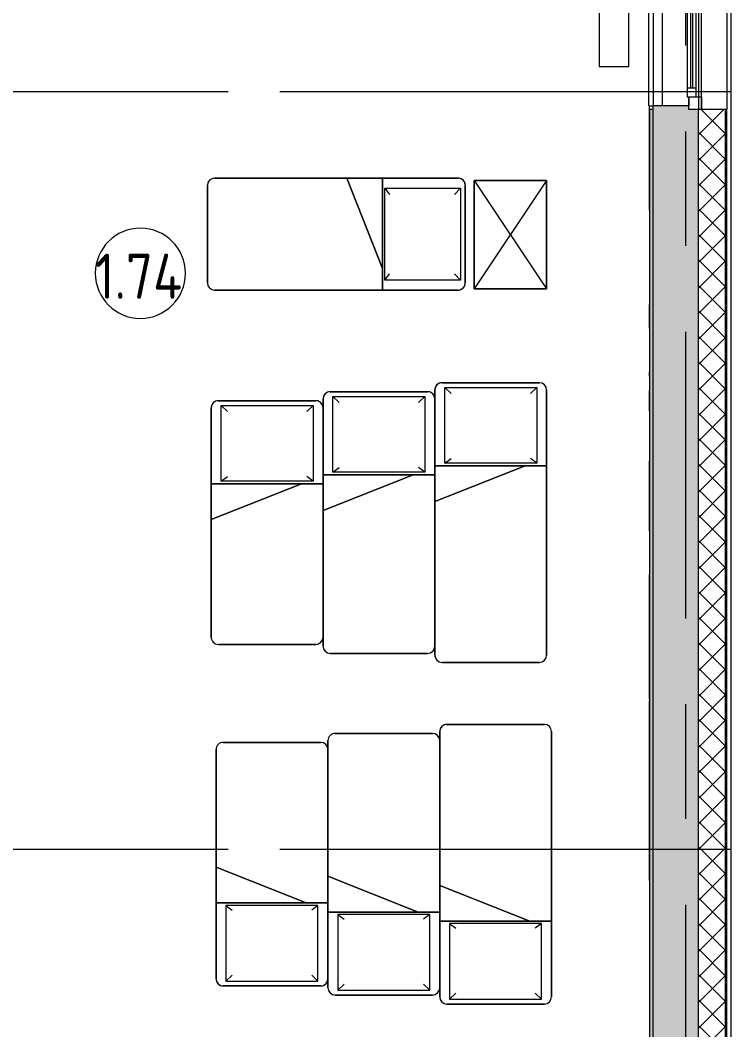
# Model space of a CAD drawing. Header units: millimetres. Extents: x 1322 to 199238, y -8553 to 29000.
# Drawn here: x 45789 to 49729, y 2600 to 8195 of the extents above; entities that cross this region are included whole.
import ezdxf

# ---------------------------------------------------------------- set-up
doc = ezdxf.new("R2010")
doc.units = ezdxf.units.MM
doc.linetypes.add('Осевая', pattern=[3175, 635, -476.25, 1587.5, -476.25])
for name, color, linetype, lineweight in [('A-AREA-IDEN', 7, 'Continuous', 9), ('A-GLAZ', 7, 'Continuous', 9), ('A-GLAZ-1', 7, 'Continuous', 13), ('A-WALL', 7, 'Continuous', 9), ('I-WALL', 7, 'Continuous', 9), ('M-EQPM', 7, 'Continuous', 9), ('Оси', 7, 'Continuous', 9), ('Оси-2', 7, 'Осевая', 9)]:
    doc.layers.add(name, color=color, linetype=linetype, lineweight=lineweight)
for name, color, linetype, lineweight, true_color in [('A-WALL-1', 7, 'Continuous', 9, 0x3c3c3c), ('A-WALL-FNSH-1', 7, 'Continuous', 9, 0x3c3c3c), ('I-FURN-1', 7, 'Continuous', 9, 0xf0f0f0), ('M-EQPM-3', 7, 'Continuous', 9, 0xd4d4d4)]:
    doc.layers.add(name, color=color, linetype=linetype, lineweight=lineweight, true_color=true_color)
doc.styles.add('GOST Common_4', font='GOST_Common.ttf', dxfattribs={"width": 0.9, "height": 250})

# ---------------------------------------------------------------- blocks, each defined once
blk = doc.blocks.new('120_Окно_СКБ_1Ст - 120_Окно_СКБ_1Ст 1200х2500_h_ с форточкой 3-24161067-План размещения напольных электротехнических лючков и розеток 1 этажа в осях 23_1-33')
at = {"layer": 'A-GLAZ'}
for p, q in [((600, -57), (-600, -57)), ((-480, -107), (480, -107)), ((-580, -127), (-530, -127)), ((480, -117), (-480, -117)), ((530, -127), (580, -127))]:
    blk.add_line(p, q, dxfattribs=at)
at = {"layer": 'A-GLAZ-1'}
for p, q in [((-600, -127), (-600, -57)), ((-600, -57), (-530, -57)), ((-530, -57), (-530, -127)), ((530, -87), (-530, -87)), ((-530, -87), (-530, -137)), ((-480, -137), (-480, -87)), ((480, -137), (480, -87)), ((530, -127), (530, -57)), ((530, -57), (600, -57)), ((530, -137), (530, -87)), ((600, -57), (600, -127)), ((-530, -127), (-600, -127)), ((-530, -137), (530, -137)), ((600, -127), (530, -127))]:
    blk.add_line(p, q, dxfattribs=at)
blk = doc.blocks.new('Bed - Small Sizes - 1_119-25446255-План размещения напольных электротехнических лючков и розеток 1 этажа в осях 23_1-33')
at = {"layer": 'I-FURN-1'}
for p, q in [((247.3, 1430), (-292.7, 1430)), ((-292.7, 1430), (247.3, 1430)), ((-332.7, 1390), (-332.7, 460)), ((-332.7, 460), (-332.7, 1390)), ((287.3, 657.7), (287.3, 1390)), ((287.3, 1390), (287.3, 657.7)), ((287.3, 657.7), (-212.7, 460)), ((-212.7, 460), (287.3, 657.7)), ((-212.7, 460), (287.3, 657.7)), ((287.3, 460), (287.3, 657.7)), ((287.3, 657.7), (287.3, 460)), ((287.3, 40), (287.3, 657.7)), ((287.3, 657.7), (287.3, 40)), ((-212.7, 460), (-332.7, 460)), ((-332.7, 460), (-332.7, 40)), ((-332.7, 40), (-332.7, 460)), ((-332.7, 460), (-212.7, 460)), ((-332.7, 460), (-332.7, 40)), ((-332.7, 40), (-332.7, 460)), ((-332.7, 460), (-212.7, 460)), ((287.3, 460), (-212.7, 460)), ((-212.7, 460), (287.3, 460)), ((-212.7, 460), (287.3, 460)), ((287.3, 460), (-212.7, 460)), ((-212.7, 460), (287.3, 460)), ((287.3, 40), (287.3, 460)), ((287.3, 460), (287.3, 40)), ((-277.5, 446.2), (-242.7, 420)), ((-277.5, 26.2), (-277.5, 446.2)), ((-277.5, 446.2), (232.5, 446.2)), ((-277.5, 446.2), (232.5, 446.2)), ((-277.5, 26.2), (-277.5, 446.2)), ((232.5, 446.2), (197.3, 420)), ((232.5, 446.2), (232.5, 26.2)), ((232.5, 446.2), (232.5, 26.2)), ((-277.5, 26.2), (-242.7, 60)), ((232.5, 26.2), (197.3, 60)), ((-292.7, 0), (247.3, 0)), ((247.3, 0), (-292.7, 0)), ((232.5, 26.2), (-277.5, 26.2)), ((232.5, 26.2), (-277.5, 26.2)), ((-292.7, 0), (247.3, 0)), ((247.3, 0), (-292.7, 0))]:
    blk.add_line(p, q, dxfattribs=at)
for centre, start, end in [((-292.7, 1390), 90, 180), ((-292.7, 1390), 90, 180), ((247.3, 1390), 360, 90), ((247.3, 1390), 0, 90), ((-292.7, 40), 180, 270), ((-292.7, 40), 180, 270), ((-292.7, 40), 180, 270), ((-292.7, 40), 180, 195), ((-292.7, 40), 195, 225), ((-292.7, 40), 225, 270), ((247.3, 40), 270, 360), ((247.3, 40), 270, 0), ((247.3, 40), 270, 360), ((247.3, 40), 270, 285), ((247.3, 40), 285, 300), ((247.3, 40), 300, 345), ((247.3, 40), 345, 360)]:
    blk.add_arc(centre, 40, start, end, dxfattribs=at)
blk = doc.blocks.new('Bed - Small Sizes - 1_118-25585773-План размещения напольных электротехнических лючков и розеток 1 этажа в осях 23_1-33')
at = {"layer": 'I-FURN-1'}
for p, q in [((247.3, 0), (-292.7, 0)), ((-292.7, 0), (247.3, 0)), ((247.3, 0), (-292.7, 0)), ((-292.7, 0), (247.3, 0)), ((-332.7, -40), (-332.7, -460)), ((-332.7, -460), (-332.7, -40)), ((-332.7, -40), (-332.7, -460)), ((-332.7, -460), (-332.7, -40)), ((-277.5, -26.2), (-242.7, -60)), ((232.5, -26.2), (-277.5, -26.2)), ((-277.5, -26.2), (-277.5, -446.2)), ((232.5, -26.2), (-277.5, -26.2)), ((-277.5, -26.2), (-277.5, -446.2)), ((232.5, -26.2), (197.3, -60)), ((232.5, -446.2), (232.5, -26.2)), ((232.5, -446.2), (232.5, -26.2)), ((287.3, -460), (287.3, -40)), ((287.3, -40), (287.3, -90)), ((287.3, -90), (287.3, -40)), ((287.3, -40), (287.3, -90)), ((287.3, -90), (287.3, -460)), ((287.3, -510), (287.3, -90)), ((287.3, -90), (287.3, -510)), ((-277.5, -446.2), (-242.7, -420)), ((-277.5, -446.2), (232.5, -446.2)), ((-277.5, -446.2), (232.5, -446.2)), ((232.5, -446.2), (197.3, -420)), ((-332.7, -460), (-212.7, -460)), ((-212.7, -460), (-332.7, -460)), ((-332.7, -460), (-332.7, -1510)), ((-332.7, -1510), (-332.7, -460)), ((-332.7, -460), (-212.7, -460)), ((-212.7, -460), (287.3, -460)), ((287.3, -460), (-212.7, -460)), ((287.3, -460), (-212.7, -460)), ((-212.7, -460), (287.3, -657.7)), ((287.3, -657.7), (-212.7, -460)), ((-212.7, -460), (287.3, -460)), ((-212.7, -460), (287.3, -657.7)), ((-212.7, -460), (287.3, -460)), ((287.3, -657.7), (287.3, -460)), ((287.3, -460), (287.3, -510)), ((287.3, -510), (287.3, -657.7)), ((287.3, -657.7), (287.3, -510)), ((287.3, -510), (287.3, -657.7)), ((287.3, -1510), (287.3, -657.7)), ((287.3, -657.7), (287.3, -1460)), ((287.3, -1460), (287.3, -1510)), ((-292.7, -1550), (247.3, -1550)), ((247.3, -1550), (-292.7, -1550))]:
    blk.add_line(p, q, dxfattribs=at)
for centre, start, end in [((-292.7, -40), 90, 180), ((-292.7, -40), 90, 180), ((247.3, -40), 360, 90), ((247.3, -40), 0, 90), ((-292.7, -40), 90, 180), ((-292.7, -40), 90, 180), ((247.3, -40), 0, 90), ((247.3, -40), 0, 90), ((-292.7, -1510), 180, 270), ((-292.7, -1510), 180, 270), ((247.3, -1510), 270, 360), ((247.3, -1510), 270, 0)]:
    blk.add_arc(centre, 40, start, end, dxfattribs=at)
blk = doc.blocks.new('Bed - Small Sizes - Single 5-25585953-План размещения напольных электротехнических лючков и розеток 1 этажа в осях 23_1-33')
at = {"layer": 'I-FURN-1'}
for p, q in [((247.3, 0), (-292.7, 0)), ((-292.7, 0), (247.3, 0)), ((247.3, 0), (-292.7, 0)), ((-292.7, 0), (247.3, 0)), ((-332.7, -40), (-332.7, -410)), ((-332.7, -460), (-332.7, -40)), ((-332.7, -40), (-332.7, -460)), ((-332.7, -460), (-332.7, -40)), ((-277.5, -26.2), (-242.7, -60)), ((232.5, -26.2), (-277.5, -26.2)), ((-277.5, -26.2), (-277.5, -446.2)), ((232.5, -26.2), (-277.5, -26.2)), ((-277.5, -26.2), (-277.5, -446.2)), ((232.5, -26.2), (197.3, -60)), ((232.5, -446.2), (232.5, -26.2)), ((232.5, -446.2), (232.5, -26.2)), ((287.3, -460), (287.3, -40)), ((287.3, -40), (287.3, -90)), ((287.3, -90), (287.3, -40)), ((287.3, -40), (287.3, -90)), ((287.3, -90), (287.3, -460)), ((287.3, -510), (287.3, -90)), ((287.3, -90), (287.3, -510)), ((-332.7, -410), (-332.7, -460)), ((-277.5, -446.2), (-242.7, -420)), ((-277.5, -446.2), (232.5, -446.2)), ((-277.5, -446.2), (232.5, -446.2)), ((232.5, -446.2), (197.3, -420)), ((-332.7, -460), (-212.7, -460)), ((-212.7, -460), (-332.7, -460)), ((-332.7, -460), (-332.7, -607.7)), ((-332.7, -607.7), (-332.7, -460)), ((-332.7, -460), (-212.7, -460)), ((-212.7, -460), (287.3, -460)), ((287.3, -460), (-212.7, -460)), ((287.3, -460), (-212.7, -460)), ((-212.7, -460), (287.3, -657.7)), ((287.3, -657.7), (-212.7, -460)), ((-212.7, -460), (287.3, -460)), ((-212.7, -460), (287.3, -657.7)), ((-212.7, -460), (287.3, -460)), ((287.3, -657.7), (287.3, -460)), ((287.3, -460), (287.3, -510)), ((287.3, -510), (287.3, -657.7)), ((287.3, -657.7), (287.3, -510)), ((287.3, -510), (287.3, -657.7)), ((-332.7, -607.7), (-332.7, -1410)), ((-332.7, -1410), (-332.7, -607.7)), ((287.3, -1410), (287.3, -657.7)), ((287.3, -657.7), (287.3, -1360)), ((287.3, -1360), (287.3, -1410)), ((-292.7, -1450), (247.3, -1450)), ((247.3, -1450), (-292.7, -1450))]:
    blk.add_line(p, q, dxfattribs=at)
for centre, start, end in [((-292.7, -40), 90, 180), ((-292.7, -40), 90, 180), ((247.3, -40), 360, 90), ((247.3, -40), 0, 90), ((-292.7, -40), 90, 180), ((-292.7, -40), 90, 180), ((247.3, -40), 0, 90), ((247.3, -40), 0, 90), ((-292.7, -1410), 180, 270), ((-292.7, -1410), 180, 270), ((247.3, -1410), 270, 0), ((247.3, -1410), 270, 0)]:
    blk.add_arc(centre, 40, start, end, dxfattribs=at)
blk = doc.blocks.new('Bed - Small Sizes - Single 6-V49-План размещения напольных электротехнических лючков и розеток 1 этажа в осях 23_1-33')
at = {"layer": 'I-FURN-1'}
for p, q in [((247.3, 0), (-292.7, 0)), ((-292.7, 0), (247.3, 0)), ((247.3, 0), (-292.7, 0)), ((-292.7, 0), (247.3, 0)), ((-332.7, -40), (-332.7, -410)), ((-332.7, -460), (-332.7, -40)), ((-332.7, -40), (-332.7, -460)), ((-332.7, -460), (-332.7, -40)), ((-277.5, -26.2), (-242.7, -60)), ((232.5, -26.2), (-277.5, -26.2)), ((-277.5, -26.2), (-277.5, -446.2)), ((232.5, -26.2), (-277.5, -26.2)), ((-277.5, -26.2), (-277.5, -446.2)), ((232.5, -26.2), (197.3, -60)), ((232.5, -446.2), (232.5, -26.2)), ((232.5, -446.2), (232.5, -26.2)), ((287.3, -460), (287.3, -40)), ((287.3, -40), (287.3, -460)), ((287.3, -657.7), (287.3, -40)), ((287.3, -40), (287.3, -657.7)), ((-332.7, -410), (-332.7, -460)), ((-277.5, -446.2), (-242.7, -420)), ((-277.5, -446.2), (232.5, -446.2)), ((-277.5, -446.2), (232.5, -446.2)), ((232.5, -446.2), (197.3, -420)), ((-332.7, -460), (-212.7, -460)), ((-212.7, -460), (-332.7, -460)), ((-332.7, -460), (-332.7, -607.7)), ((-332.7, -607.7), (-332.7, -460)), ((-332.7, -460), (-212.7, -460)), ((-212.7, -460), (287.3, -460)), ((287.3, -460), (-212.7, -460)), ((287.3, -460), (-212.7, -460)), ((-212.7, -460), (287.3, -657.7)), ((287.3, -657.7), (-212.7, -460)), ((-212.7, -460), (287.3, -460)), ((-212.7, -460), (287.3, -657.7)), ((-212.7, -460), (287.3, -460)), ((287.3, -657.7), (287.3, -460)), ((287.3, -460), (287.3, -657.7)), ((-332.7, -607.7), (-332.7, -1310)), ((-332.7, -1310), (-332.7, -607.7)), ((287.3, -1310), (287.3, -657.7)), ((287.3, -657.7), (287.3, -1310)), ((-292.7, -1350), (247.3, -1350)), ((247.3, -1350), (-292.7, -1350))]:
    blk.add_line(p, q, dxfattribs=at)
for centre, start, end in [((-292.7, -40), 90, 180), ((-292.7, -40), 90, 180), ((247.3, -40), 360, 90), ((247.3, -40), 0, 90), ((-292.7, -40), 90, 180), ((-292.7, -40), 120, 180), ((-292.7, -40), 90, 120), ((247.3, -40), 0, 90), ((247.3, -40), 60, 90), ((247.3, -40), 45, 60), ((247.3, -40), 0, 45), ((-292.7, -1310), 180, 270), ((-292.7, -1310), 180, 270), ((247.3, -1310), 270, 0), ((247.3, -1310), 270, 0)]:
    blk.add_arc(centre, 40, start, end, dxfattribs=at)
blk = doc.blocks.new('Bed - Small Sizes - 1_118-V50-План размещения напольных электротехнических лючков и розеток 1 этажа в осях 23_1-33')
at = {"layer": 'I-FURN-1'}
for p, q in [((247.3, 1550), (-292.7, 1550)), ((-292.7, 1550), (247.3, 1550)), ((-332.7, 1510), (-332.7, 460)), ((-332.7, 460), (-332.7, 1510)), ((287.3, 657.7), (287.3, 1510)), ((287.3, 1510), (287.3, 1460)), ((287.3, 1460), (287.3, 657.7)), ((287.3, 657.7), (-212.7, 460)), ((-212.7, 460), (287.3, 657.7)), ((-212.7, 460), (287.3, 657.7)), ((287.3, 460), (287.3, 657.7)), ((287.3, 657.7), (287.3, 510)), ((287.3, 510), (287.3, 657.7)), ((287.3, 657.7), (287.3, 510)), ((287.3, 510), (287.3, 460)), ((287.3, 90), (287.3, 510)), ((287.3, 510), (287.3, 90)), ((-212.7, 460), (-332.7, 460)), ((-332.7, 460), (-332.7, 40)), ((-332.7, 40), (-332.7, 460)), ((-332.7, 460), (-212.7, 460)), ((-332.7, 460), (-332.7, 40)), ((-332.7, 40), (-332.7, 460)), ((-332.7, 460), (-212.7, 460)), ((287.3, 460), (-212.7, 460)), ((-212.7, 460), (287.3, 460)), ((-212.7, 460), (287.3, 460)), ((287.3, 460), (-212.7, 460)), ((-212.7, 460), (287.3, 460)), ((287.3, 40), (287.3, 460)), ((287.3, 460), (287.3, 90)), ((-277.5, 446.2), (-242.7, 420)), ((-277.5, 26.2), (-277.5, 446.2)), ((-277.5, 446.2), (232.5, 446.2)), ((-277.5, 446.2), (232.5, 446.2)), ((-277.5, 26.2), (-277.5, 446.2)), ((232.5, 446.2), (197.3, 420)), ((232.5, 446.2), (232.5, 26.2)), ((232.5, 446.2), (232.5, 26.2)), ((-277.5, 26.2), (-242.7, 60)), ((232.5, 26.2), (197.3, 60)), ((287.3, 90), (287.3, 40)), ((287.3, 40), (287.3, 90)), ((287.3, 90), (287.3, 40)), ((-292.7, 0), (247.3, 0)), ((247.3, 0), (-292.7, 0)), ((232.5, 26.2), (-277.5, 26.2)), ((232.5, 26.2), (-277.5, 26.2)), ((-292.7, 0), (247.3, 0)), ((247.3, 0), (-292.7, 0))]:
    blk.add_line(p, q, dxfattribs=at)
for centre, start, end in [((-292.7, 1510), 90, 180), ((-292.7, 1510), 90, 180), ((247.3, 1510), 360, 90), ((247.3, 1510), 0, 90), ((-292.7, 40), 180, 270), ((-292.7, 40), 180, 270), ((-292.7, 40), 180, 270), ((-292.7, 40), 180, 270), ((247.3, 40), 270, 360), ((247.3, 40), 270, 0), ((247.3, 40), 270, 360), ((247.3, 40), 270, 285), ((247.3, 40), 285, 360)]:
    blk.add_arc(centre, 40, start, end, dxfattribs=at)
blk = doc.blocks.new('Bed - Small Sizes - Single 5-V51-План размещения напольных электротехнических лючков и розеток 1 этажа в осях 23_1-33')
at = {"layer": 'I-FURN-1'}
for p, q in [((-332.7, 1410), (-332.7, 607.7)), ((-332.7, 607.7), (-332.7, 1410)), ((247.3, 1450), (-292.7, 1450)), ((-292.7, 1450), (247.3, 1450)), ((287.3, 657.7), (287.3, 1410)), ((287.3, 1410), (287.3, 1360)), ((287.3, 1360), (287.3, 657.7)), ((287.3, 657.7), (-212.7, 460)), ((-212.7, 460), (287.3, 657.7)), ((-212.7, 460), (287.3, 657.7)), ((287.3, 460), (287.3, 657.7)), ((287.3, 657.7), (287.3, 510)), ((287.3, 510), (287.3, 657.7)), ((287.3, 657.7), (287.3, 510)), ((-332.7, 607.7), (-332.7, 460)), ((-332.7, 460), (-332.7, 607.7)), ((287.3, 510), (287.3, 460)), ((287.3, 90), (287.3, 510)), ((287.3, 510), (287.3, 90)), ((-212.7, 460), (-332.7, 460)), ((-332.7, 460), (-332.7, 410)), ((-332.7, 40), (-332.7, 460)), ((-332.7, 460), (-212.7, 460)), ((-332.7, 460), (-332.7, 40)), ((-332.7, 40), (-332.7, 460)), ((-332.7, 460), (-212.7, 460)), ((287.3, 460), (-212.7, 460)), ((-212.7, 460), (287.3, 460)), ((-212.7, 460), (287.3, 460)), ((287.3, 460), (-212.7, 460)), ((-212.7, 460), (287.3, 460)), ((287.3, 40), (287.3, 460)), ((287.3, 460), (287.3, 90)), ((-332.7, 410), (-332.7, 40)), ((-277.5, 446.2), (-242.7, 420)), ((-277.5, 26.2), (-277.5, 446.2)), ((-277.5, 446.2), (232.5, 446.2)), ((-277.5, 446.2), (232.5, 446.2)), ((-277.5, 26.2), (-277.5, 446.2)), ((232.5, 446.2), (197.3, 420)), ((232.5, 446.2), (232.5, 26.2)), ((232.5, 446.2), (232.5, 26.2)), ((-277.5, 26.2), (-242.7, 60)), ((232.5, 26.2), (197.3, 60)), ((287.3, 90), (287.3, 40)), ((287.3, 40), (287.3, 90)), ((287.3, 90), (287.3, 40)), ((-292.7, 0), (247.3, 0)), ((247.3, 0), (-292.7, 0)), ((232.5, 26.2), (-277.5, 26.2)), ((232.5, 26.2), (-277.5, 26.2)), ((-292.7, 0), (247.3, 0)), ((247.3, 0), (-292.7, 0))]:
    blk.add_line(p, q, dxfattribs=at)
for centre, start, end in [((-292.7, 1410), 90, 180), ((-292.7, 1410), 90, 180), ((247.3, 1410), 360, 90), ((247.3, 1410), 0, 90), ((-292.7, 40), 180, 270), ((-292.7, 40), 180, 270), ((-292.7, 40), 180, 270), ((-292.7, 40), 180, 225), ((-292.7, 40), 225, 240), ((-292.7, 40), 240, 270), ((247.3, 40), 270, 360), ((247.3, 40), 270, 0), ((247.3, 40), 270, 360), ((247.3, 40), 270, 360)]:
    blk.add_arc(centre, 40, start, end, dxfattribs=at)
blk = doc.blocks.new('Bed - Small Sizes - Single 6-V52-План размещения напольных электротехнических лючков и розеток 1 этажа в осях 23_1-33')
at = {"layer": 'I-FURN-1'}
for p, q in [((247.3, 1350), (-292.7, 1350)), ((-292.7, 1350), (247.3, 1350)), ((-332.7, 1310), (-332.7, 607.7)), ((-332.7, 607.7), (-332.7, 1310)), ((287.3, 657.7), (287.3, 1310)), ((287.3, 1310), (287.3, 657.7)), ((287.3, 657.7), (-212.7, 460)), ((-212.7, 460), (287.3, 657.7)), ((-212.7, 460), (287.3, 657.7)), ((287.3, 460), (287.3, 657.7)), ((287.3, 657.7), (287.3, 460)), ((287.3, 40), (287.3, 657.7)), ((287.3, 657.7), (287.3, 40)), ((-332.7, 607.7), (-332.7, 460)), ((-332.7, 460), (-332.7, 607.7)), ((-212.7, 460), (-332.7, 460)), ((-332.7, 460), (-332.7, 410)), ((-332.7, 40), (-332.7, 460)), ((-332.7, 460), (-212.7, 460)), ((-332.7, 460), (-332.7, 40)), ((-332.7, 40), (-332.7, 460)), ((-332.7, 460), (-212.7, 460)), ((287.3, 460), (-212.7, 460)), ((-212.7, 460), (287.3, 460)), ((-212.7, 460), (287.3, 460)), ((287.3, 460), (-212.7, 460)), ((-212.7, 460), (287.3, 460)), ((287.3, 40), (287.3, 460)), ((287.3, 460), (287.3, 40)), ((-332.7, 410), (-332.7, 40)), ((-277.5, 446.2), (-242.7, 420)), ((-277.5, 26.2), (-277.5, 446.2)), ((-277.5, 446.2), (232.5, 446.2)), ((-277.5, 446.2), (232.5, 446.2)), ((-277.5, 26.2), (-277.5, 446.2)), ((232.5, 446.2), (197.3, 420)), ((232.5, 446.2), (232.5, 26.2)), ((232.5, 446.2), (232.5, 26.2)), ((-277.5, 26.2), (-242.7, 60)), ((232.5, 26.2), (197.3, 60)), ((-292.7, 0), (247.3, 0)), ((247.3, 0), (-292.7, 0)), ((232.5, 26.2), (-277.5, 26.2)), ((232.5, 26.2), (-277.5, 26.2)), ((-292.7, 0), (247.3, 0)), ((247.3, 0), (-292.7, 0))]:
    blk.add_line(p, q, dxfattribs=at)
for centre, start, end in [((-292.7, 1310), 90, 180), ((-292.7, 1310), 90, 180), ((247.3, 1310), 360, 90), ((247.3, 1310), 360, 90), ((-292.7, 40), 180, 270), ((-292.7, 40), 180, 270), ((-292.7, 40), 180, 270), ((-292.7, 40), 180, 210), ((-292.7, 40), 210, 270), ((247.3, 40), 270, 360), ((247.3, 40), 270, 0), ((247.3, 40), 270, 360), ((247.3, 40), 270, 360)]:
    blk.add_arc(centre, 40, start, end, dxfattribs=at)
blk = doc.blocks.new('Шкаф параметрический - 1_257-25586514-План размещения напольных электротехнических лючков и розеток 1 этажа в осях 23_1-33')
at = {"layer": 'I-FURN-1'}
for p, q in [((0, 0), (600, 400)), ((0, 400), (600, 0)), ((600, 400), (0, 400)), ((0, 400), (0, 0)), ((0, 0), (0, 400)), ((0, 400), (600, 400)), ((600, 0), (600, 400)), ((600, 400), (600, 0)), ((0, 0), (600, 0)), ((600, 0), (0, 0))]:
    blk.add_line(p, q, dxfattribs=at)
blk = doc.blocks.new('radiator_prado_classic_z_tip_30_po exemplyaru - Classic Z Тип 30-300-31430728-План размещения напольных электротехнических лючков и розеток 1 этажа в осях 23_1-33')
at = {"layer": 'M-EQPM-3'}
for p, q in [((0, 228), (0, 64)), ((900, 228), (0, 228)), ((900, 64), (900, 228)), ((0, 64), (900, 64))]:
    blk.add_line(p, q, dxfattribs=at)
blk = doc.blocks.new('Марка_Помещения - Номер-25198446-План размещения напольных электротехнических лючков и розеток 1 этажа в осях 23_1-33')
at = {"layer": 'A-AREA-IDEN'}
for start, end in [(360, 180), (180, 360)]:
    blk.add_arc((0, 0), 2.5, start, end, dxfattribs=at)

msp = doc.modelspace()

# ---------------------------------------------------------------- hatches: boundary and pattern name
at = {"layer": 'A-WALL'}
h = msp.add_hatch(dxfattribs=at)
h.set_pattern_fill('FP_5', color=256, style=0, pattern_type=2)
h.set_pattern_definition([(45, (-75531.33, 0), (-70.71068, 70.71068), []), (135, (-75531.33, 0), (-70.71068, -70.71068), [])])
h.paths.add_polyline_path([(49548.7, -250), (49698.7, -250), (49698.7, 7700), (49548.7, 7700), (49548.7, -100)])
h.paths.add_polyline_path([(49548.7, 8900), (49698.7, 8900), (49698.7, 10820), (49548.7, 10820), (49548.7, 9353.7)])
h.paths.add_polyline_path([(49548.7, 13120), (49698.7, 13120), (49698.7, 13670), (49548.7, 13670)])
h.paths.add_polyline_path([(49548.7, 15220), (49698.7, 15220), (49698.7, 21550), (49548.7, 21550), (49548.7, 17270.3)])
at = {"layer": 'I-WALL'}
h = msp.add_hatch(dxfattribs=at)
h.set_pattern_fill('FP_31', color=256, style=0, pattern_type=2)
h.set_pattern_definition([(0, (-75531.326, 0), (121.92, 30.48), [10.058, -81.382, 10.058, -81.382, -487.68]), (0, (-75531.326, 0), (121.92, 30.48), [-182.88, 10.058, -172.822, 10.058, -81.382, -213.36]), (0, (-75531.326, 0), (121.92, 30.48), [-457.2, 10.058, -50.902, 10.058, -142.342]), (120, (-75485.606, 15.24), (-87.356454, 90.345817), [10.058, -81.382, 10.058, -81.382, -487.68]), (120, (-75485.606, 15.24), (-87.356454, 90.345817), [-182.88, 10.058, -172.822, 10.058, -81.382, -213.36]), (120, (-75485.606, 15.24), (-87.356454, 90.345817), [-457.2, 10.058, -50.902, 10.058, -142.342]), (240, (-75470.366, 76.2), (-34.563546, -120.825817), [10.058, -81.382, 10.058, -81.382, -487.68]), (240, (-75470.366, 76.2), (-34.563546, -120.825817), [-182.88, 10.058, -172.822, 10.058, -81.382, -213.36]), (240, (-75470.366, 76.2), (-34.563546, -120.825817), [-457.2, 10.058, -50.902, 10.058, -142.342])])
h.paths.add_polyline_path([(49298.7, 160), (49298.7, 7700), (49278.7, 7700), (49278.7, 160)])
h.paths.add_polyline_path([(49298.7, 8900), (49298.7, 9980), (49278.7, 9980), (49278.7, 8900)])
h = msp.add_hatch(dxfattribs=at)
h.set_pattern_fill('FP_2', color=256, style=0, pattern_type=2)
h.set_pattern_definition([(45, (-75531.33, 0), (-57.024626, 57.024626), []), (45, (-75474.3, 0), (-57.024626, 57.024626), [100.806, -20.161, 3.353, -16.808])])
h.paths.add_polyline_path([(49548.7, -100), (49548.7, 7700), (49496.7, 7700), (49496.7, 7720), (49298.7, 7720), (49298.7, -100)])

# ---------------------------------------------------------------- linework, layer by layer
at = {"layer": 'A-WALL'}
for p, q in [((49728.7, 11722), (49728.7, -280)), ((49706.7, 8900), (49706.7, 7700)), ((49298.7, 150), (49298.7, 7720)), ((49698.7, -250), (49698.7, 7700)), ((49701.7, -253), (49701.7, 7700))]:
    msp.add_line(p, q, dxfattribs=at)
at = {"layer": 'A-WALL-1'}
for p, q in [((49298.7, 7700), (49278.7, 7700)), ((49496.7, 7720), (49298.7, 7720)), ((49496.7, 7700), (49496.7, 7720)), ((49698.7, 7700), (49496.7, 7700)), ((49548.7, -100), (49548.7, 7700)), ((49278.7, 7262.3), (49278.7, 160))]:
    msp.add_line(p, q, dxfattribs=at)
at = {"layer": 'A-WALL-FNSH-1'}
for p, q in [((49278.7, 7700.8), (49277.7, 7700.8)), ((49277.7, 7700.8), (49277.7, 7262.3)), ((49278.7, 7262.3), (49278.7, 7700.8)), ((49496.7, 7721), (49298.7, 7721)), ((49298.7, 7721), (49298.7, 7720)), ((49496.7, 7720), (49496.7, 7721)), ((49706.7, 7700), (49698.7, 7700)), ((49706.7, -258), (49706.7, 7700)), ((49277.7, 7262.3), (49278.7, 7262.3)), ((49278.7, 6488.8), (49277.7, 6488.8)), ((49277.7, 6488.8), (49277.7, 6143.1)), ((49277.7, 6245.9), (49278.7, 6245.9)), ((49278.7, 6221.5), (49277.7, 6221.5)), ((49277.7, 6143.1), (49278.7, 6143.1)), ((49278.7, 5363.3), (49277.7, 5363.3)), ((49277.7, 5363.3), (49277.7, 4969.3)), ((49277.7, 4969.3), (49278.7, 4969.3)), ((49278.7, 4922), (49277.7, 4922)), ((49277.7, 4922), (49277.7, 4822.7)), ((49277.7, 4822.7), (49278.7, 4822.7)), ((49278.7, 4608.4), (49277.7, 4608.4)), ((49277.7, 4432.8), (49277.7, 4422.8)), ((49277.7, 4262.7), (49278.7, 4262.7)), ((49278.7, 4043.6), (49277.7, 4043.6)), ((49277.7, 4043.6), (49277.7, 3827.2)), ((49277.7, 3827.2), (49278.7, 3827.2)), ((49278.7, 2975.4), (49277.7, 2975.4)), ((49277.7, 2975.4), (49277.7, 2974.5)), ((49277.7, 2974.5), (49278.7, 2974.5)), ((49278.7, 2874.1), (49277.7, 2874.1)), ((49277.7, 2874.1), (49277.7, 2873)), ((49277.7, 2873), (49278.7, 2873)), ((49278.7, 2772.7), (49277.7, 2772.7)), ((49277.7, 2772.7), (49277.7, 2771.6)), ((49277.7, 2771.6), (49278.7, 2771.6))]:
    msp.add_line(p, q, dxfattribs=at)
at = {"layer": 'I-WALL'}
for p, q in [((49548.7, 8900), (49548.7, 7700)), ((49273.7, 7721), (49273.7, 8879.5)), ((49298.7, 8879), (49298.7, 7721)), ((49348.7, 8880), (49348.7, 7721)), ((49273.7, 7721), (49298.7, 7721)), ((49278.7, 7700.8), (49278.7, 7721)), ((49277.7, 7142.1), (49277.7, 7262.3)), ((49277.7, 7142.1), (49278.7, 7142.1)), ((49277.7, 6620), (49278.7, 6620)), ((49277.7, 6488.8), (49277.7, 6620)), ((49277.7, 6028.4), (49277.7, 6143.1)), ((49277.7, 6028.4), (49278.7, 6028.4)), ((49277.7, 5753.2), (49278.7, 5753.2)), ((49277.7, 5363.3), (49277.7, 5753.2)), ((49277.7, 4432.8), (49277.7, 4822.7)), ((49277.7, 4636), (49278.7, 4636)), ((49277.7, 4432.8), (49278.7, 4432.8)), ((49277.7, 4422.8), (49278.7, 4422.8)), ((49277.7, 4043.6), (49277.7, 4422.8)), ((49278.7, 4243.9), (49277.7, 4243.9)), ((49277.7, 4105.3), (49278.7, 4105.3)), ((49278.7, 4094.6), (49277.7, 4094.6)), ((49277.7, 3769), (49277.7, 3827.2)), ((49277.7, 3769), (49278.7, 3769)), ((49277.7, 3759), (49278.7, 3759)), ((49277.7, 3427.3), (49277.7, 3759)), ((49277.7, 3427.3), (49278.7, 3427.3)), ((49277.7, 2975), (49278.7, 2975)), ((49277.7, 2873.6), (49278.7, 2873.6)), ((49277.7, 2772.2), (49278.7, 2772.2))]:
    msp.add_line(p, q, dxfattribs=at)
at = {"layer": 'I-WALL', "flags": 128}
for points in [[(49277.7, 5026.6), (49277.7, 5038.3), (49277.7, 5050.8), (49277.7, 5063.5), (49277.7, 5076), (49277.7, 5087.7), (49277.7, 5098.4), (49277.7, 5107.4), (49277.7, 5114.5), (49277.7, 5119.5), (49277.7, 5122), (49277.7, 5122.1), (49277.7, 5119.7), (49277.7, 5114.9), (49277.7, 5107.9), (49277.7, 5098.9), (49277.7, 5088.4)], [(49277.7, 4975.1), (49277.7, 4985.6), (49277.7, 4997.2), (49277.7, 5009.4), (49277.7, 5021.9), (49277.7, 5034.2), (49277.7, 5046.1), (49277.7, 5057.2), (49277.7, 5067), (49277.7, 5075.4), (49277.7, 5082), (49277.7, 5086.7), (49277.7, 5089.4), (49277.7, 5089.9), (49277.7, 5088.2), (49277.7, 5084.3), (49277.7, 5078.5), (49277.7, 5070.8), (49277.7, 5061.6)], [(49277.7, 5088.4), (49277.7, 5076.6), (49277.7, 5064.2), (49277.7, 5051.5), (49277.7, 5039), (49277.7, 5027.2), (49277.7, 5016.6), (49277.7, 5007.5), (49277.7, 5000.4), (49277.7, 4995.5), (49277.7, 4992.9), (49277.7, 4992.9), (49277.7, 4995.3), (49277.7, 5000.1), (49277.7, 5007.1), (49277.7, 5016), (49277.7, 5026.6)], [(49277.7, 5061.6), (49277.7, 5051), (49277.7, 5039.5), (49277.7, 5027.3), (49277.7, 5014.8), (49277.7, 5002.4), (49277.7, 4990.5), (49277.7, 4979.5), (49277.7, 4969.6), (49277.7, 4961.3), (49277.7, 4954.6), (49277.7, 4949.9), (49277.7, 4947.3), (49277.7, 4946.8), (49277.7, 4948.5), (49277.7, 4952.3), (49277.7, 4958.2), (49277.7, 4965.8), (49277.7, 4975.1)], [(49277.7, 4947.8), (49277.7, 4955.8), (49277.7, 4964.4), (49277.7, 4973.6), (49277.7, 4982.9), (49277.7, 4992.2), (49277.7, 5001.1), (49277.7, 5009.4), (49277.7, 5016.8), (49277.7, 5023.1), (49277.7, 5028.1), (49277.7, 5031.6), (49277.7, 5033.6), (49277.7, 5033.9), (49277.7, 5032.7), (49277.7, 5029.8), (49277.7, 5025.4), (49277.7, 5019.7), (49277.7, 5012.7)], [(49277.7, 5012.7), (49277.7, 5004.8), (49277.7, 4996.1), (49277.7, 4987), (49277.7, 4977.6), (49277.7, 4968.4), (49277.7, 4959.4), (49277.7, 4951.2), (49277.7, 4943.8), (49277.7, 4937.5), (49277.7, 4932.5), (49277.7, 4929), (49277.7, 4927), (49277.7, 4926.6), (49277.7, 4927.9), (49277.7, 4930.8), (49277.7, 4935.2), (49277.7, 4940.9), (49277.7, 4947.8)], [(49277.7, 4864.4), (49277.7, 4879.5), (49277.7, 4895.8), (49277.7, 4912.7), (49277.7, 4929.7), (49277.7, 4946.1), (49277.7, 4961.4), (49277.7, 4975.1), (49277.7, 4986.7), (49277.7, 4995.8), (49277.7, 5002.2), (49277.7, 5005.5), (49277.7, 5005.7), (49277.7, 5002.8), (49277.7, 4996.8), (49277.7, 4988), (49277.7, 4976.7), (49277.7, 4963.3)], [(49277.7, 4934.1), (49277.7, 4938.2), (49277.7, 4942.6), (49277.7, 4947.2), (49277.7, 4951.9), (49277.7, 4956.6), (49277.7, 4961.1), (49277.7, 4965.4), (49277.7, 4969.3)], [(49277.7, 4963.3), (49277.7, 4948.1), (49277.7, 4931.8), (49277.7, 4914.9), (49277.7, 4898), (49277.7, 4881.5), (49277.7, 4866.2), (49277.7, 4852.5), (49277.7, 4840.9), (49277.7, 4831.8), (49277.7, 4825.5), (49277.7, 4822.2), (49277.7, 4822), (49277.7, 4824.9), (49277.7, 4830.8), (49277.7, 4839.6), (49277.7, 4850.9), (49277.7, 4864.4)], [(49277.7, 4923), (49277.7, 4925.8), (49277.7, 4928.8), (49277.7, 4931.9), (49277.7, 4935), (49277.7, 4938.1), (49277.7, 4940.9), (49277.7, 4943.4), (49277.7, 4945.6), (49277.7, 4947.3), (49277.7, 4948.5), (49277.7, 4949.2), (49277.7, 4949.2), (49277.7, 4948.7), (49277.7, 4947.7), (49277.7, 4946.1), (49277.7, 4944), (49277.7, 4941.5)], [(49277.7, 4941.5), (49277.7, 4938.7), (49277.7, 4935.7), (49277.7, 4932.6), (49277.7, 4929.5), (49277.7, 4926.5), (49277.7, 4923.6), (49277.7, 4921.1), (49277.7, 4918.9), (49277.7, 4917.2), (49277.7, 4916), (49277.7, 4915.4), (49277.7, 4915.3), (49277.7, 4915.8), (49277.7, 4916.9), (49277.7, 4918.5), (49277.7, 4920.5), (49277.7, 4923)], [(49277.7, 4922), (49277.7, 4922.1), (49277.7, 4923.1), (49277.7, 4924.8), (49277.7, 4927.3), (49277.7, 4930.4), (49277.7, 4934.1)], [(49277.7, 4841.8), (49277.7, 4845.4), (49277.7, 4849.2), (49277.7, 4853.2), (49277.7, 4857.3), (49277.7, 4861.4), (49277.7, 4865.3), (49277.7, 4868.9), (49277.7, 4872.1), (49277.7, 4874.8), (49277.7, 4876.9), (49277.7, 4878.4), (49277.7, 4879.2), (49277.7, 4879.3), (49277.7, 4878.6), (49277.7, 4877.3), (49277.7, 4875.3), (49277.7, 4872.7), (49277.7, 4869.6)], [(49277.7, 4869.6), (49277.7, 4866.1), (49277.7, 4862.3), (49277.7, 4858.3), (49277.7, 4854.2), (49277.7, 4850.1), (49277.7, 4846.2), (49277.7, 4842.6), (49277.7, 4839.4), (49277.7, 4836.7), (49277.7, 4834.6), (49277.7, 4833.1), (49277.7, 4832.3), (49277.7, 4832.2), (49277.7, 4832.9), (49277.7, 4834.2), (49277.7, 4836.2), (49277.7, 4838.7), (49277.7, 4841.8)], [(49277.7, 4755.1), (49277.7, 4766.8), (49277.7, 4779.3), (49277.7, 4792), (49277.7, 4804.5), (49277.7, 4816.3), (49277.7, 4826.9), (49277.7, 4835.9), (49277.7, 4843), (49277.7, 4848), (49277.7, 4850.5), (49277.7, 4850.6), (49277.7, 4848.2), (49277.7, 4843.4), (49277.7, 4836.4), (49277.7, 4827.4), (49277.7, 4816.9)], [(49277.7, 4816.9), (49277.7, 4805.2), (49277.7, 4792.7), (49277.7, 4780), (49277.7, 4767.5), (49277.7, 4755.7), (49277.7, 4745.1), (49277.7, 4736), (49277.7, 4728.9), (49277.7, 4724), (49277.7, 4721.4), (49277.7, 4721.4), (49277.7, 4723.8), (49277.7, 4728.6), (49277.7, 4735.6), (49277.7, 4744.5), (49277.7, 4755.1)], [(49277.7, 4592.9), (49277.7, 4611.4), (49277.7, 4631.4), (49277.7, 4652.2), (49277.7, 4673.1), (49277.7, 4693.3), (49277.7, 4712.3), (49277.7, 4729.2), (49277.7, 4743.7), (49277.7, 4755.1), (49277.7, 4763.1), (49277.7, 4767.4), (49277.7, 4767.8), (49277.7, 4764.4), (49277.7, 4757.3), (49277.7, 4746.7), (49277.7, 4732.9), (49277.7, 4716.5)], [(49277.7, 4716.5), (49277.7, 4698), (49277.7, 4678), (49277.7, 4657.2), (49277.7, 4636.3), (49277.7, 4616), (49277.7, 4597.1), (49277.7, 4580.1), (49277.7, 4565.7), (49277.7, 4554.3), (49277.7, 4546.3), (49277.7, 4542), (49277.7, 4541.5), (49277.7, 4544.9), (49277.7, 4552.1), (49277.7, 4562.7), (49277.7, 4576.5), (49277.7, 4592.9)]]:
    msp.add_lwpolyline(points, dxfattribs=at)
at = {"layer": 'I-WALL'}
for points, knots in [([(49277.7, 7700.8), (49277.7, 7522), (49277.7, 7477.9), (49277.7, 7270.9), (49277.7, 7142.1)], [-5.139173, -5.139173, -5.139173, -5.139173, -2.617751, 0, 0, 0, 0]), ([(49277.7, 6620), (49277.7, 6473.9), (49277.7, 6362.7), (49277.7, 6272.9), (49277.7, 6144), (49277.7, 6086.6), (49277.7, 6028.4)], [-2.688977, -2.688977, -2.688977, -2.688977, -1.942835, -1.191311, -0.524464, 0, 0, 0, 0]), ([(49277.7, 6221.5), (49277.7, 6222.7), (49277.7, 6230.3), (49277.7, 6238.6), (49277.7, 6245.9)], [-1.272376, -1.272376, -1.272376, -1.272376, -1.25295, -1.1427281, -1.1427281, -1.1427281, -1.1427281]), ([(49277.7, 6245.9), (49277.7, 6238.6), (49277.7, 6230.3), (49277.7, 6222.7), (49277.7, 6221.5)], [1.1427281, 1.1427281, 1.1427281, 1.1427281, 1.25295, 1.272376, 1.272376, 1.272376, 1.272376]), ([(49277.7, 4636), (49277.7, 4526.7), (49277.7, 4468.4), (49277.7, 4364.8), (49277.7, 4282.3), (49277.7, 4243.9)], [0, 0, 0, 0, 0.787044, 1.615544, 2.248132, 2.248132, 2.248132, 2.248132]), ([(49277.7, 4105.3), (49277.7, 4022.3), (49277.7, 3985.9), (49277.7, 3937.3), (49277.7, 3841.9), (49277.7, 3806.3), (49277.7, 3769)], [0, 0, 0, 0, 0.382944, 0.819442, 1.25295, 1.618625, 1.618625, 1.618625, 1.618625]), ([(49277.7, 3759), (49277.7, 3796.3), (49277.7, 3831.8), (49277.7, 3927), (49277.7, 3975.4), (49277.7, 4011.8), (49277.7, 4094.6)], [-1.618625, -1.618625, -1.618625, -1.618625, -1.25295, -0.819442, -0.382944, 0, 0, 0, 0])]:
    msp.add_open_spline(points, degree=3, knots=knots, dxfattribs=at)
at = {"layer": 'Оси'}
for p, q in [((47228.7, 7800), (49728.7, 7800)), ((47228.7, 3600), (49728.7, 3600))]:
    msp.add_line(p, q, dxfattribs=at)
at = {"layer": 'Оси-2'}
for p, q in [((49478.7, 593.7), (49478.7, 19415.1)), ((9318.1, 7800), (47228.7, 7800)), ((9318.1, 3600), (47228.7, 3600))]:
    msp.add_line(p, q, dxfattribs=at)

# ---------------------------------------------------------------- block references
at = {"layer": 'A-AREA-IDEN', "xscale": 99.99999999999993, "yscale": 99.99999999999993, "zscale": 99.99999999999993}
msp.add_blockref('Марка_Помещения - Номер-25198446-План размещения напольных электротехнических лючков и розеток 1 этажа в осях 23_1-33', (46455.2, 6792.3), dxfattribs=at)
at = {"layer": 'A-GLAZ', "rotation": 269.9999999999999}
msp.add_blockref('120_Окно_СКБ_1Ст - 120_Окно_СКБ_1Ст 1200х2500_h_ с форточкой 3-24161067-План размещения напольных электротехнических лючков и розеток 1 этажа в осях 23_1-33', (49623.7, 8300), dxfattribs=at)
at = {"layer": 'I-FURN-1'}
for name, p, rotation in [('Bed - Small Sizes - 1_119-25446255-План размещения напольных электротехнических лючков и розеток 1 этажа в осях 23_1-33', (48256.6, 7031.8), 90.00000000000058), ('Шкаф параметрический - 1_257-25586514-План размещения напольных электротехнических лючков и розеток 1 этажа в осях 23_1-33', (48306.2, 7306.4), 269.9999999999994), ('Bed - Small Sizes - 1_118-V50-План размещения напольных электротехнических лючков и розеток 1 этажа в осях 23_1-33', (48374.9, 6185.8), 180), ('Bed - Small Sizes - Single 5-V51-План размещения напольных электротехнических лючков и розеток 1 этажа в осях 23_1-33', (47754.9, 6135.8), 180), ('Bed - Small Sizes - Single 6-V52-План размещения напольных электротехнических лючков и розеток 1 этажа в осях 23_1-33', (47134.9, 6085.8), 180), ('Bed - Small Sizes - 1_118-25585773-План размещения напольных электротехнических лючков и розеток 1 этажа в осях 23_1-33', (48402.1, 2742.5), 180), ('Bed - Small Sizes - Single 5-25585953-План размещения напольных электротехнических лючков и розеток 1 этажа в осях 23_1-33', (47782.1, 2792.5), 180), ('Bed - Small Sizes - Single 6-V49-План размещения напольных электротехнических лючков и розеток 1 этажа в осях 23_1-33', (47162.1, 2842.5), 180)]:
    msp.add_blockref(name, p, dxfattribs=dict(at, rotation=rotation))
at = {"layer": 'M-EQPM', "rotation": 89.9999999999998}
msp.add_blockref('radiator_prado_classic_z_tip_30_po exemplyaru - Classic Z Тип 30-300-31430728-План размещения напольных электротехнических лючков и розеток 1 этажа в осях 23_1-33', (49227, 7938.4), dxfattribs=at)

# ---------------------------------------------------------------- texts
at = {"layer": 'A-AREA-IDEN', "insert": (46204.3, 6900.8), "char_height": 250, "width": 627.721, "attachment_point": 1, "style": 'GOST Common_4'}
msp.add_mtext('1.74', dxfattribs=at)

doc.saveas('drawing.dxf')
